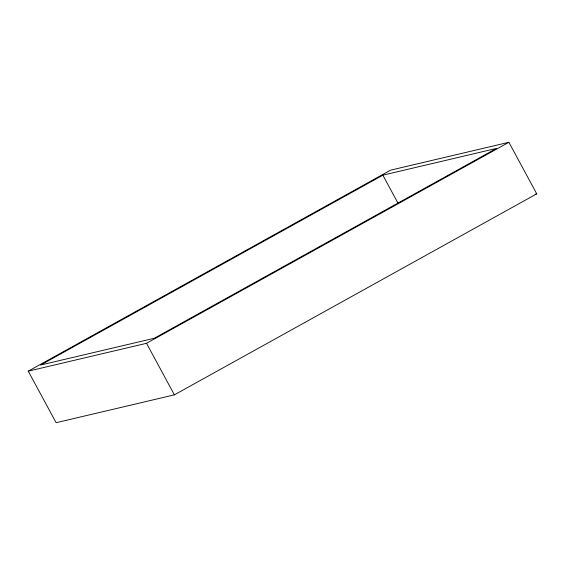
<?xml version="1.0" encoding="UTF-8"?>
<svg xmlns="http://www.w3.org/2000/svg" width="565" height="565" viewBox="0 0 565 565"><rect width="100%" height="100%" fill="white"/><g stroke="black" fill="none" stroke-linecap="round" stroke-linejoin="round"><path stroke-width="0.85" d="M28.25 371.163L390.606 170.15L508.881 142.288L536.75 193.837L174.394 394.85L56.119 422.712L28.25 371.163L146.526 343.301L508.881 142.288M382.858 175.185L40.638 365.032L154.273 338.266L496.494 148.418L382.858 175.185L397.908 203.026M535.034 194.24L536.75 193.837M146.526 343.301L174.394 394.85"/></g></svg>
